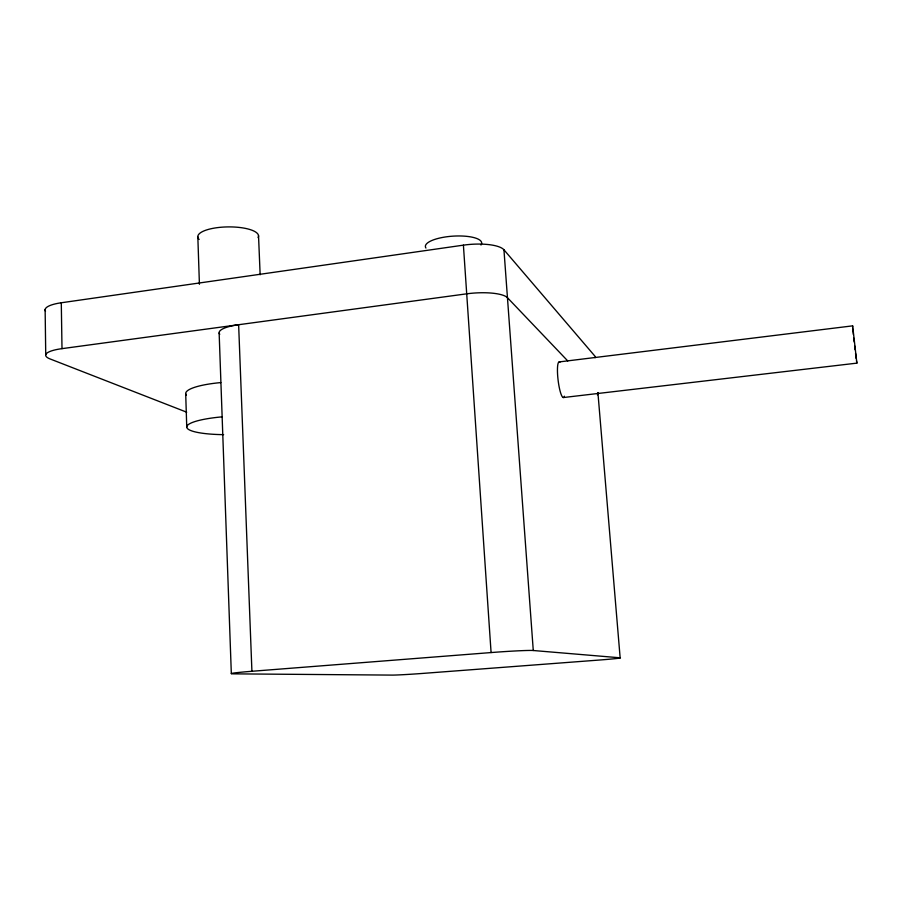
<?xml version="1.0" encoding="UTF-8"?>
<svg xmlns="http://www.w3.org/2000/svg" width="902" height="902" viewBox="0 0 902 902"><rect width="100%" height="100%" fill="white"/><g stroke="black" fill="none" stroke-linecap="round" stroke-linejoin="round"><path stroke-width="1.35" d="M559.206 361.916L852.627 325.859L852.672 327.133M563.423 397.534L856.877 363.134L852.649 325.893M45.506 311.235A32.055 8.31 0.3 0 1 61.291 302.768L463.402 245.152A32.957 9.809 -3.9 0 1 503.947 249.798L594.846 356.076A24.861 5.559 -4.7 0 1 595.049 357.722M186.703 412.191L50.162 358.973A32.235 7.464 -0.2 0 1 62.001 348.646L466.706 293.827A33.16 8.828 -3.9 0 1 507.454 297.705L567.753 360.935M620.148 657.806A25.82 0.654 -4.1 0 1 599.199 660.05L423.286 673.377A25.109 0.62 -3.9 0 1 392.235 675.102L234.204 673.862A33.802 1.082 -3.7 0 1 251.917 671.28L491.083 652.563A34.659 1.184 -4 0 1 533.274 650.511L620.148 657.806L597.902 392.55M856.877 363.134L856.483 360.789M856.178 358.511L855.536 353.392M855.096 349.75L854.645 345.872M854.194 341.948L853.777 338.126M853.393 334.586L852.83 328.959M503.947 249.798L533.274 650.511M463.402 245.152L491.083 652.563M258.524 235.602L260.148 274.794M251.917 671.28L238.635 324.72A32.382 8.107 -1.7 0 0 219.772 334.292M219.141 332.951L231.329 673.636M197.831 236.798L199.421 284.277M185.699 393.678L186.748 427.142A48.404 9.212 -2.1 0 0 223.628 434.651M61.291 302.768L62.001 348.646M45.134 309.521L45.743 354.847M425.936 248.05A28.21 8.592 -3.7 0 1 453.864 236.099A28.21 8.592 -3.7 0 1 480.98 245.028M199.139 239.447A30.364 9.448 -0.7 0 1 226.312 226.943A30.364 9.448 -0.7 0 1 258.107 237.609M186.308 395.121A48.189 10.204 -1.9 0 1 220.787 382.583M186.748 427.153A48.404 9.212 -2.1 0 1 222.016 416.871M598.161 392.9A24.974 4.984 -4.7 0 1 597.372 394.817M564.393 396.215A17.939 3.202 83.2 0 1 558.248 381.343A17.939 3.202 83.2 0 1 559.928 362.288"/></g></svg>
